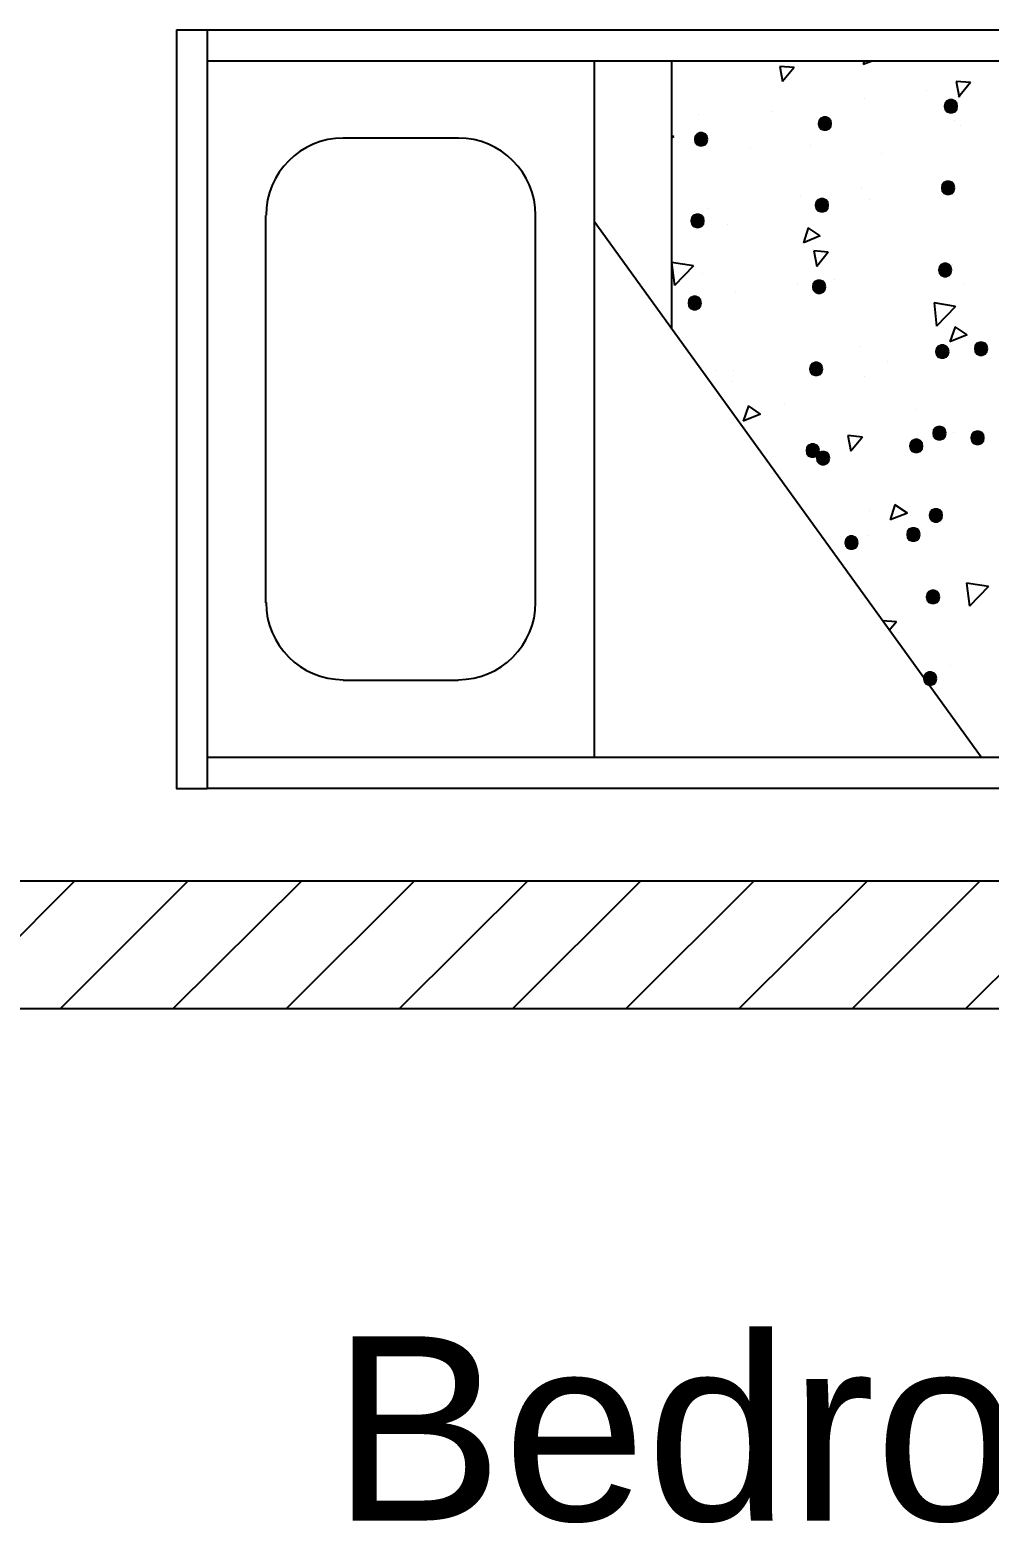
# Model space of a CAD drawing. Header units: millimetres. Extents: x 43 to 258, y 87 to 343.
# Drawn here: x 72.67 to 90.22, y 179.95 to 207.26 of the extents above; entities that cross this region are included whole.
import ezdxf

# ---------------------------------------------------------------- set-up
doc = ezdxf.new("R2010")
doc.units = ezdxf.units.MM
doc.header["$MEASUREMENT"] = 0
doc.layers.get('0').update_dxf_attribs({"linetype": 'CONTINUOUS'})
doc.styles.add('Arial$001H0', font='')
doc.styles.get('Arial$001H0').set_extended_font_data('Arial')

msp = doc.modelspace()

# ---------------------------------------------------------------- hatches: boundary and pattern name
at = {"true_color": 0x767676}
for points in [[(89.637, 205.867), (89.627, 205.92), (89.595, 205.962), (89.542, 205.983), (89.5, 205.983), (89.447, 205.962), (89.415, 205.92), (89.404, 205.867), (89.415, 205.814), (89.447, 205.772), (89.5, 205.751), (89.542, 205.751), (89.595, 205.772), (89.627, 205.814)], [(87.33, 205.549), (87.32, 205.602), (87.288, 205.645), (87.235, 205.666), (87.193, 205.666), (87.14, 205.645), (87.108, 205.602), (87.097, 205.549), (87.108, 205.497), (87.14, 205.454), (87.193, 205.433), (87.235, 205.433), (87.288, 205.454), (87.32, 205.497)], [(85.065, 205.264), (85.055, 205.317), (85.023, 205.359), (84.97, 205.38), (84.928, 205.38), (84.875, 205.359), (84.843, 205.317), (84.832, 205.264), (84.843, 205.211), (84.875, 205.168), (84.928, 205.147), (84.97, 205.147), (85.023, 205.168), (85.055, 205.211)], [(89.584, 204.375), (89.574, 204.428), (89.542, 204.47), (89.489, 204.491), (89.447, 204.491), (89.394, 204.47), (89.362, 204.428), (89.352, 204.375), (89.362, 204.322), (89.394, 204.279), (89.447, 204.258), (89.489, 204.258), (89.542, 204.279), (89.574, 204.322)], [(87.277, 204.057), (87.267, 204.11), (87.235, 204.152), (87.182, 204.174), (87.14, 204.174), (87.087, 204.152), (87.055, 204.11), (87.044, 204.057), (87.055, 204.004), (87.087, 203.962), (87.14, 203.941), (87.182, 203.941), (87.235, 203.962), (87.267, 204.004)], [(85.002, 203.771), (84.991, 203.824), (84.959, 203.867), (84.907, 203.888), (84.864, 203.888), (84.811, 203.867), (84.78, 203.824), (84.769, 203.771), (84.78, 203.719), (84.811, 203.676), (84.864, 203.655), (84.907, 203.655), (84.959, 203.676), (84.991, 203.719)], [(89.531, 202.872), (89.521, 202.925), (89.489, 202.967), (89.436, 202.988), (89.394, 202.988), (89.341, 202.967), (89.309, 202.925), (89.299, 202.872), (89.309, 202.819), (89.341, 202.777), (89.394, 202.755), (89.436, 202.755), (89.489, 202.777), (89.521, 202.819)], [(87.224, 202.565), (87.214, 202.618), (87.182, 202.66), (87.129, 202.681), (87.087, 202.681), (87.034, 202.66), (87.002, 202.618), (86.991, 202.565), (87.002, 202.512), (87.034, 202.47), (87.087, 202.449), (87.129, 202.449), (87.182, 202.47), (87.214, 202.512)], [(84.949, 202.269), (84.938, 202.322), (84.907, 202.364), (84.854, 202.385), (84.811, 202.385), (84.758, 202.364), (84.727, 202.322), (84.716, 202.269), (84.727, 202.216), (84.758, 202.173), (84.811, 202.152), (84.854, 202.152), (84.907, 202.173), (84.938, 202.216)], [(89.479, 201.38), (89.468, 201.433), (89.436, 201.475), (89.383, 201.496), (89.341, 201.496), (89.288, 201.475), (89.256, 201.433), (89.246, 201.38), (89.256, 201.327), (89.288, 201.284), (89.341, 201.263), (89.383, 201.263), (89.436, 201.284), (89.468, 201.327)], [(90.188, 201.433), (90.177, 201.485), (90.145, 201.528), (90.092, 201.549), (90.05, 201.549), (89.997, 201.528), (89.965, 201.485), (89.955, 201.433), (89.965, 201.38), (89.997, 201.337), (90.05, 201.316), (90.092, 201.316), (90.145, 201.337), (90.177, 201.38)], [(87.171, 201.062), (87.161, 201.115), (87.129, 201.157), (87.076, 201.179), (87.034, 201.179), (86.981, 201.157), (86.949, 201.115), (86.939, 201.062), (86.949, 201.009), (86.981, 200.967), (87.034, 200.946), (87.076, 200.946), (87.129, 200.967), (87.161, 201.009)], [(89.426, 199.887), (89.415, 199.94), (89.383, 199.983), (89.33, 200.004), (89.288, 200.004), (89.235, 199.983), (89.203, 199.94), (89.193, 199.887), (89.203, 199.834), (89.235, 199.792), (89.288, 199.771), (89.33, 199.771), (89.383, 199.792), (89.415, 199.834)], [(90.124, 199.803), (90.114, 199.856), (90.082, 199.898), (90.029, 199.919), (89.987, 199.919), (89.934, 199.898), (89.902, 199.856), (89.891, 199.803), (89.902, 199.75), (89.934, 199.707), (89.987, 199.686), (90.029, 199.686), (90.082, 199.707), (90.114, 199.75)], [(87.108, 199.57), (87.097, 199.623), (87.066, 199.665), (87.013, 199.686), (86.97, 199.686), (86.917, 199.665), (86.886, 199.623), (86.875, 199.57), (86.886, 199.517), (86.917, 199.475), (86.97, 199.453), (87.013, 199.453), (87.066, 199.475), (87.097, 199.517)], [(89.002, 199.655), (88.992, 199.707), (88.96, 199.75), (88.907, 199.771), (88.865, 199.771), (88.812, 199.75), (88.78, 199.707), (88.769, 199.655), (88.78, 199.602), (88.812, 199.559), (88.865, 199.538), (88.907, 199.538), (88.96, 199.559), (88.992, 199.602)], [(87.298, 199.432), (87.288, 199.485), (87.256, 199.528), (87.203, 199.549), (87.161, 199.549), (87.108, 199.528), (87.076, 199.485), (87.066, 199.432), (87.076, 199.379), (87.108, 199.337), (87.161, 199.316), (87.203, 199.316), (87.256, 199.337), (87.288, 199.379)], [(89.362, 198.385), (89.352, 198.437), (89.32, 198.48), (89.267, 198.501), (89.225, 198.501), (89.172, 198.48), (89.14, 198.437), (89.129, 198.385), (89.14, 198.332), (89.172, 198.289), (89.225, 198.268), (89.267, 198.268), (89.32, 198.289), (89.352, 198.332)], [(87.817, 197.887), (87.806, 197.94), (87.775, 197.982), (87.722, 198.004), (87.679, 198.004), (87.626, 197.982), (87.595, 197.94), (87.584, 197.887), (87.595, 197.834), (87.626, 197.792), (87.679, 197.771), (87.722, 197.771), (87.775, 197.792), (87.806, 197.834)], [(88.949, 198.035), (88.939, 198.088), (88.907, 198.131), (88.854, 198.152), (88.812, 198.152), (88.759, 198.131), (88.727, 198.088), (88.717, 198.035), (88.727, 197.982), (88.759, 197.94), (88.812, 197.919), (88.854, 197.919), (88.907, 197.94), (88.939, 197.982)], [(89.309, 196.892), (89.299, 196.945), (89.267, 196.988), (89.214, 197.009), (89.172, 197.009), (89.119, 196.988), (89.087, 196.945), (89.076, 196.892), (89.087, 196.839), (89.119, 196.797), (89.172, 196.776), (89.214, 196.776), (89.267, 196.797), (89.299, 196.839)], [(89.256, 195.4), (89.246, 195.453), (89.214, 195.495), (89.161, 195.516), (89.119, 195.516), (89.066, 195.495), (89.034, 195.453), (89.023, 195.4), (89.034, 195.347), (89.066, 195.305), (89.119, 195.284), (89.161, 195.284), (89.214, 195.305), (89.246, 195.347)]]:
    msp.add_hatch(color=0, dxfattribs=at).paths.add_polyline_path(points)

# ---------------------------------------------------------------- linework, layer by layer
at = {"color": 0, "linetype": 'Continuous', "lineweight": 25, "true_color": 0x954a00}
for p, q in [((75.35, 207.264), (75.911, 207.264)), ((75.911, 207.264), (75.911, 193.389))]:
    msp.add_line(p, q, dxfattribs=at)
at = {"color": 0, "linetype": 'Continuous', "lineweight": 25, "true_color": 0x950000}
for p, q in [((82.991, 206.692), (82.991, 193.961)), ((84.409, 206.692), (84.409, 201.792)), ((80.504, 205.285), (78.398, 205.285)), ((76.98, 203.867), (76.98, 196.786)), ((81.922, 196.786), (81.922, 203.867)), ((90.071, 193.961), (82.991, 203.761)), ((78.398, 195.368), (80.504, 195.368))]:
    msp.add_line(p, q, dxfattribs=at)
at = {"color": 0, "linetype": 'Continuous', "lineweight": 25, "true_color": 0x767676}
for p, q in [((86.653, 206.576), (86.388, 206.597)), ((86.388, 206.597), (86.441, 206.322)), ((86.653, 206.576), (86.441, 206.322)), ((88.082, 206.692), (87.912, 206.629)), ((87.933, 206.692), (87.912, 206.629)), ((89.881, 206.301), (89.616, 206.322)), ((89.616, 206.322), (89.669, 206.036)), ((89.881, 206.301), (89.658, 206.036)), ((87.944, 206.005), (87.944, 206.005)), ((89.076, 206.153), (89.076, 206.153)), ((84.907, 205.708), (84.907, 205.708)), ((86.251, 205.772), (86.251, 205.772)), ((87.309, 205.602), (87.309, 205.602)), ((89.584, 205.602), (89.584, 205.602)), ((89.701, 205.507), (89.701, 205.507)), ((84.451, 205.306), (84.409, 205.327)), ((84.451, 205.306), (84.409, 205.285)), ((85.859, 205.105), (85.859, 205.105)), ((86.96, 205.147), (86.96, 205.147)), ((88.251, 204.999), (88.251, 204.999)), ((87.891, 204.375), (87.891, 204.375)), ((86.769, 204.227), (86.769, 204.227)), ((88.039, 204.163), (88.039, 204.163)), ((85.065, 204.004), (85.065, 204.004)), ((85.425, 203.708), (85.425, 203.708)), ((86.907, 203.644), (86.822, 203.369)), ((87.129, 203.496), (86.822, 203.369)), ((87.129, 203.496), (86.907, 203.644)), ((87.277, 203.2), (87.013, 203.221)), ((87.013, 203.221), (87.066, 202.935)), ((87.277, 203.2), (87.066, 202.935)), ((84.409, 203.009), (84.462, 202.586)), ((84.811, 202.946), (84.409, 203.009)), ((84.811, 202.946), (84.462, 202.586)), ((89.553, 202.978), (89.553, 202.978)), ((84.981, 202.808), (84.981, 202.808)), ((87.383, 202.703), (87.383, 202.703)), ((85.584, 202.459), (85.584, 202.459)), ((86.706, 202.607), (86.706, 202.607)), ((89.775, 202.607), (89.775, 202.607)), ((89.214, 202.269), (89.256, 201.845)), ((89.606, 202.205), (89.214, 202.269)), ((89.606, 202.205), (89.256, 201.845)), ((89.595, 201.835), (89.5, 201.56)), ((89.817, 201.687), (89.595, 201.835)), ((89.817, 201.687), (89.5, 201.56)), ((87.859, 201.475), (87.859, 201.475)), ((85.235, 201.03), (85.235, 201.03)), ((85.542, 201.03), (85.542, 201.03)), ((88.367, 201.2), (88.367, 201.2)), ((85.531, 200.829), (85.531, 200.829)), ((87.933, 200.925), (87.933, 200.925)), ((85.817, 200.385), (85.721, 200.11)), ((86.039, 200.237), (85.721, 200.11)), ((86.039, 200.237), (85.817, 200.385)), ((86.483, 200.427), (86.483, 200.427)), ((88.886, 200.321), (88.886, 200.321)), ((87.902, 199.813), (87.637, 199.845)), ((87.637, 199.845), (87.69, 199.559)), ((87.902, 199.813), (87.69, 199.559)), ((89.574, 199.909), (89.574, 199.909)), ((86.949, 199.453), (86.949, 199.453)), ((88.494, 198.575), (88.41, 198.3)), ((88.727, 198.427), (88.494, 198.575)), ((88.029, 198.469), (88.029, 198.469)), ((88.727, 198.427), (88.41, 198.3)), ((88.007, 198.025), (88.007, 198.025)), ((89.807, 197.146), (89.86, 196.723)), ((90.209, 197.083), (89.807, 197.146)), ((90.209, 197.083), (89.86, 196.723)), ((88.526, 196.437), (88.261, 196.458)), ((88.526, 196.437), (88.388, 196.278)), ((88.568, 196.247), (88.568, 196.247)), ((89.51, 195.643), (89.51, 195.643))]:
    msp.add_line(p, q, dxfattribs=at)
at = {"color": 0, "linetype": 'Continuous', "lineweight": 25, "true_color": 0x95834a}
for p, q in [((75.911, 193.961), (102.814, 193.961)), ((103.374, 193.389), (75.911, 193.389))]:
    msp.add_line(p, q, dxfattribs=at)
at = {"color": 0, "linetype": 'Continuous', "lineweight": 25, "true_color": 0x000007}
for p, q in [((128.69, 191.696), (70.122, 191.696)), ((71.148, 189.357), (73.487, 191.696)), ((73.223, 189.357), (75.561, 191.696)), ((75.286, 189.357), (77.636, 191.696)), ((77.361, 189.357), (79.7, 191.696)), ((79.424, 189.357), (81.774, 191.696)), ((81.499, 189.357), (83.838, 191.696)), ((83.573, 189.357), (85.912, 191.696)), ((85.637, 189.357), (87.986, 191.696)), ((87.711, 189.357), (90.05, 191.696)), ((89.785, 189.357), (92.124, 191.696)), ((128.69, 189.357), (70.122, 189.357))]:
    msp.add_line(p, q, dxfattribs=at)
at = {"color": 0, "linetype": 'Continuous', "lineweight": 25, "true_color": 0x954a00}
msp.add_lwpolyline([(75.35, 207.264), (75.35, 193.389), (75.911, 193.389)], dxfattribs=at)
at = {"color": 0, "linetype": 'Continuous', "lineweight": 25, "true_color": 0x95834a}
for points in [[(75.911, 207.264), (103.374, 207.264), (103.374, 193.961), (103.374, 193.389)], [(102.814, 193.961), (102.814, 206.692), (75.911, 206.692)]]:
    msp.add_lwpolyline(points, dxfattribs=at)
at = {"color": 0, "linetype": 'Continuous', "lineweight": -2, "true_color": 0x767676}
for points in [[(89.637, 205.867), (89.627, 205.92), (89.595, 205.962), (89.542, 205.983), (89.5, 205.983), (89.447, 205.962), (89.415, 205.92), (89.404, 205.867), (89.415, 205.814), (89.447, 205.772), (89.5, 205.751), (89.542, 205.751), (89.595, 205.772), (89.627, 205.814)], [(87.33, 205.549), (87.32, 205.602), (87.288, 205.645), (87.235, 205.666), (87.193, 205.666), (87.14, 205.645), (87.108, 205.602), (87.097, 205.549), (87.108, 205.497), (87.14, 205.454), (87.193, 205.433), (87.235, 205.433), (87.288, 205.454), (87.32, 205.497)], [(85.065, 205.264), (85.055, 205.317), (85.023, 205.359), (84.97, 205.38), (84.928, 205.38), (84.875, 205.359), (84.843, 205.317), (84.832, 205.264), (84.843, 205.211), (84.875, 205.168), (84.928, 205.147), (84.97, 205.147), (85.023, 205.168), (85.055, 205.211)], [(89.584, 204.375), (89.574, 204.428), (89.542, 204.47), (89.489, 204.491), (89.447, 204.491), (89.394, 204.47), (89.362, 204.428), (89.352, 204.375), (89.362, 204.322), (89.394, 204.279), (89.447, 204.258), (89.489, 204.258), (89.542, 204.279), (89.574, 204.322)], [(87.277, 204.057), (87.267, 204.11), (87.235, 204.152), (87.182, 204.174), (87.14, 204.174), (87.087, 204.152), (87.055, 204.11), (87.044, 204.057), (87.055, 204.004), (87.087, 203.962), (87.14, 203.941), (87.182, 203.941), (87.235, 203.962), (87.267, 204.004)], [(85.002, 203.771), (84.991, 203.824), (84.959, 203.867), (84.907, 203.888), (84.864, 203.888), (84.811, 203.867), (84.78, 203.824), (84.769, 203.771), (84.78, 203.719), (84.811, 203.676), (84.864, 203.655), (84.907, 203.655), (84.959, 203.676), (84.991, 203.719)], [(89.531, 202.872), (89.521, 202.925), (89.489, 202.967), (89.436, 202.988), (89.394, 202.988), (89.341, 202.967), (89.309, 202.925), (89.299, 202.872), (89.309, 202.819), (89.341, 202.777), (89.394, 202.755), (89.436, 202.755), (89.489, 202.777), (89.521, 202.819)], [(87.224, 202.565), (87.214, 202.618), (87.182, 202.66), (87.129, 202.681), (87.087, 202.681), (87.034, 202.66), (87.002, 202.618), (86.991, 202.565), (87.002, 202.512), (87.034, 202.47), (87.087, 202.449), (87.129, 202.449), (87.182, 202.47), (87.214, 202.512)], [(84.949, 202.269), (84.938, 202.322), (84.907, 202.364), (84.854, 202.385), (84.811, 202.385), (84.758, 202.364), (84.727, 202.322), (84.716, 202.269), (84.727, 202.216), (84.758, 202.173), (84.811, 202.152), (84.854, 202.152), (84.907, 202.173), (84.938, 202.216)], [(89.479, 201.38), (89.468, 201.433), (89.436, 201.475), (89.383, 201.496), (89.341, 201.496), (89.288, 201.475), (89.256, 201.433), (89.246, 201.38), (89.256, 201.327), (89.288, 201.284), (89.341, 201.263), (89.383, 201.263), (89.436, 201.284), (89.468, 201.327)], [(90.188, 201.433), (90.177, 201.485), (90.145, 201.528), (90.092, 201.549), (90.05, 201.549), (89.997, 201.528), (89.965, 201.485), (89.955, 201.433), (89.965, 201.38), (89.997, 201.337), (90.05, 201.316), (90.092, 201.316), (90.145, 201.337), (90.177, 201.38)], [(87.171, 201.062), (87.161, 201.115), (87.129, 201.157), (87.076, 201.179), (87.034, 201.179), (86.981, 201.157), (86.949, 201.115), (86.939, 201.062), (86.949, 201.009), (86.981, 200.967), (87.034, 200.946), (87.076, 200.946), (87.129, 200.967), (87.161, 201.009)], [(89.426, 199.887), (89.415, 199.94), (89.383, 199.983), (89.33, 200.004), (89.288, 200.004), (89.235, 199.983), (89.203, 199.94), (89.193, 199.887), (89.203, 199.834), (89.235, 199.792), (89.288, 199.771), (89.33, 199.771), (89.383, 199.792), (89.415, 199.834)], [(90.124, 199.803), (90.114, 199.856), (90.082, 199.898), (90.029, 199.919), (89.987, 199.919), (89.934, 199.898), (89.902, 199.856), (89.891, 199.803), (89.902, 199.75), (89.934, 199.707), (89.987, 199.686), (90.029, 199.686), (90.082, 199.707), (90.114, 199.75)], [(87.108, 199.57), (87.097, 199.623), (87.066, 199.665), (87.013, 199.686), (86.97, 199.686), (86.917, 199.665), (86.886, 199.623), (86.875, 199.57), (86.886, 199.517), (86.917, 199.475), (86.97, 199.453), (87.013, 199.453), (87.066, 199.475), (87.097, 199.517)], [(89.002, 199.655), (88.992, 199.707), (88.96, 199.75), (88.907, 199.771), (88.865, 199.771), (88.812, 199.75), (88.78, 199.707), (88.769, 199.655), (88.78, 199.602), (88.812, 199.559), (88.865, 199.538), (88.907, 199.538), (88.96, 199.559), (88.992, 199.602)], [(87.298, 199.432), (87.288, 199.485), (87.256, 199.528), (87.203, 199.549), (87.161, 199.549), (87.108, 199.528), (87.076, 199.485), (87.066, 199.432), (87.076, 199.379), (87.108, 199.337), (87.161, 199.316), (87.203, 199.316), (87.256, 199.337), (87.288, 199.379)], [(89.362, 198.385), (89.352, 198.437), (89.32, 198.48), (89.267, 198.501), (89.225, 198.501), (89.172, 198.48), (89.14, 198.437), (89.129, 198.385), (89.14, 198.332), (89.172, 198.289), (89.225, 198.268), (89.267, 198.268), (89.32, 198.289), (89.352, 198.332)], [(87.817, 197.887), (87.806, 197.94), (87.775, 197.982), (87.722, 198.004), (87.679, 198.004), (87.626, 197.982), (87.595, 197.94), (87.584, 197.887), (87.595, 197.834), (87.626, 197.792), (87.679, 197.771), (87.722, 197.771), (87.775, 197.792), (87.806, 197.834)], [(88.949, 198.035), (88.939, 198.088), (88.907, 198.131), (88.854, 198.152), (88.812, 198.152), (88.759, 198.131), (88.727, 198.088), (88.717, 198.035), (88.727, 197.982), (88.759, 197.94), (88.812, 197.919), (88.854, 197.919), (88.907, 197.94), (88.939, 197.982)], [(89.309, 196.892), (89.299, 196.945), (89.267, 196.988), (89.214, 197.009), (89.172, 197.009), (89.119, 196.988), (89.087, 196.945), (89.076, 196.892), (89.087, 196.839), (89.119, 196.797), (89.172, 196.776), (89.214, 196.776), (89.267, 196.797), (89.299, 196.839)], [(89.256, 195.4), (89.246, 195.453), (89.214, 195.495), (89.161, 195.516), (89.119, 195.516), (89.066, 195.495), (89.034, 195.453), (89.023, 195.4), (89.034, 195.347), (89.066, 195.305), (89.119, 195.284), (89.161, 195.284), (89.214, 195.305), (89.246, 195.347)]]:
    msp.add_lwpolyline(points, close=True, dxfattribs=at)
at = {"color": 0, "linetype": 'Continuous', "lineweight": 25, "true_color": 0x950000}
for points in [[(78.403, 205.285), (77.623, 205.285), (76.99, 204.652), (76.99, 203.872)], [(81.922, 203.872), (81.922, 204.652), (81.289, 205.285), (80.509, 205.285)], [(76.99, 196.792), (76.99, 196.011), (77.623, 195.379), (78.403, 195.379)], [(80.509, 195.379), (81.289, 195.379), (81.922, 196.011), (81.922, 196.792)]]:
    msp.add_open_spline(points, degree=3, dxfattribs=at)

# ---------------------------------------------------------------- texts
at = {"color": 0, "true_color": 0xf8991e, "style": 'Arial$001H0'}
msp.add_text('Bedroom', height=3.3697, dxfattribs=at).set_placement((78.186, 180.001))

doc.saveas('drawing.dxf')
